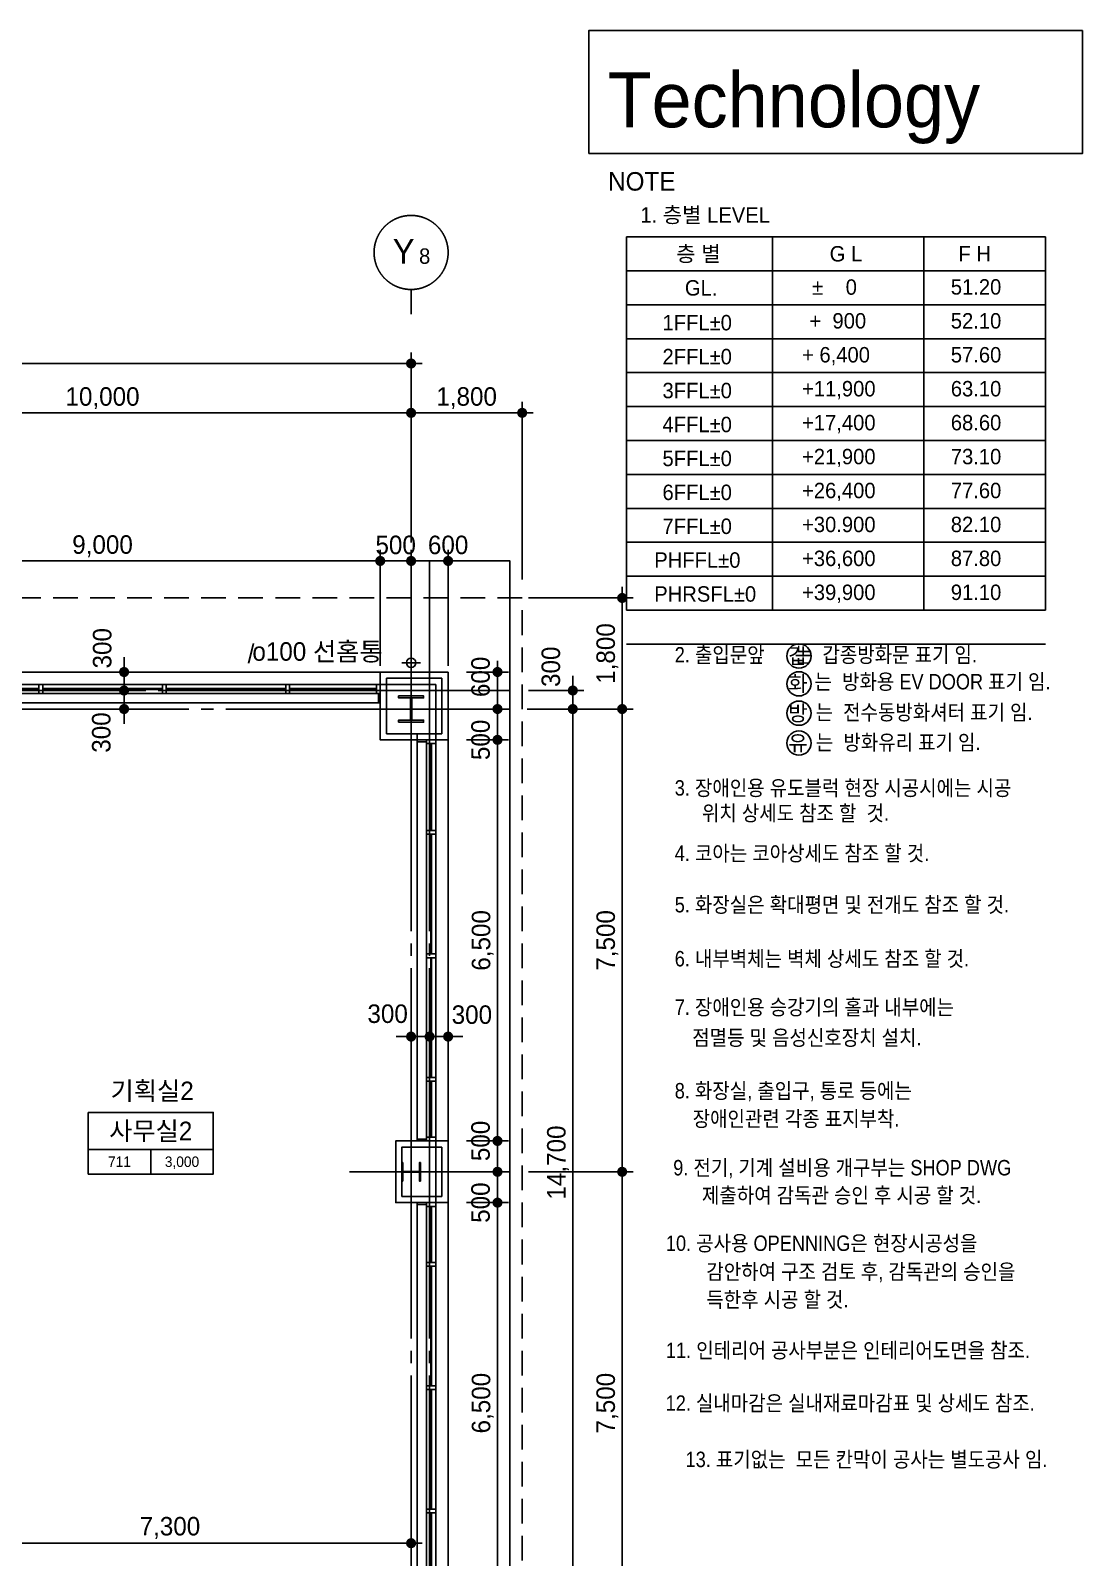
# Model space of a CAD drawing. Extents: x 14495256 to 14574135, y -1804798 to -1750552.
# Drawn here: x 14557090 to 14574135, y -1775300 to -1750552 of the extents above; entities that cross this region are included whole.
import ezdxf
from ezdxf.enums import TextEntityAlignment as Align

# ---------------------------------------------------------------- set-up
doc = ezdxf.new("R2010")
doc.units = 0
doc.header["$LTSCALE"] = 100
doc.header["$MEASUREMENT"] = 0
doc.header["$PDSIZE"] = -10
doc.linetypes.add('CEN', pattern=[66, 60, -2, 2, -2])
doc.linetypes.add('HIDD', pattern=[6, 4, -2])
doc.layers.get('0').update_dxf_attribs({"linetype": 'CONTINUOUS'})
doc.layers.get('Defpoints').update_dxf_attribs({"linetype": 'CONTINUOUS'})
for name, color, linetype in [('0-내벽고정식', 7, 'CONTINUOUS'), ('8', 8, 'CONTINUOUS'), ('AXIS', 7, 'CEN'), ('CEN', 1, 'CEN'), ('col2', 3, 'CONTINUOUS'), ('DIM', 7, 'CONTINUOUS'), ('GB석고보드', 6, 'CONTINUOUS'), ('TEXT', 2, 'CONTINUOUS'), ('TEXT1', 7, 'CONTINUOUS'), ('WALL-1', 7, 'CONTINUOUS'), ('WALL-UNKNOWN', 3, 'CONTINUOUS'), ('WID', 4, 'CONTINUOUS'), ('WINE', 8, 'CONTINUOUS'), ('우수드레인', 8, 'CONTINUOUS')]:
    doc.layers.add(name, color=color, linetype=linetype)
doc.styles.add('HY울를도M', font='HYWULM.TTF')
doc.styles.add('굴림', font='H2HDRM.TTF')
doc.styles.add('돋음', font='Dotum.ttf', dxfattribs={"height": 3})
doc.dimstyles.new('DIM100', dxfattribs={"dimtxt": 300, "dimasz": 120, "dimexe": 1, "dimexo": 100, "dimgap": 60, "dimtad": 1, "dimdec": 4, "dimzin": 0, "dimdsep": 46, "dimlunit": 6, "dimtxsty": '굴림', "dimblk": 'DOTT', "dimcen": 0.09, "dimadec": 0, "dimazin": 0, "dimtfac": 1, "dimtdec": 4, "dimtofl": 0, "dimtmove": 2, "dimatfit": 2, "dimldrblk": 'DOTT', "dimfxl": 1, "dimtolj": 1, "dimtzin": 0, "dimarcsym": 0})
doc.dimstyles.new('DIM50', dxfattribs={"dimscale": 50, "dimtxt": 3, "dimasz": 1.2, "dimexe": 1, "dimexo": 1, "dimgap": 0.6, "dimtad": 1, "dimdec": 4, "dimzin": 0, "dimdsep": 46, "dimlunit": 6, "dimtxsty": '굴림', "dimblk": 'DOTT', "dimcen": 0.09, "dimadec": 0, "dimazin": 0, "dimtfac": 1, "dimtdec": 4, "dimtofl": 0, "dimtmove": 2, "dimatfit": 2, "dimldrblk": 'DOTT', "dimfxl": 1, "dimtolj": 1, "dimtzin": 0, "dimarcsym": 0})

# ---------------------------------------------------------------- blocks, each defined once
blk = doc.blocks.new('DOTT')
for p, q in [((-1.5, 0), (1.5, 0)), ((0, 1.5), (0, -1.5))]:
    blk.add_line(p, q)
at = {"color": 6, "const_width": 0.68}
blk.add_lwpolyline([(-0.34, 0, 1), (0.34, 0, 1)], format="xyb", close=True, dxfattribs=at)
blk = doc.blocks.new('*D28')
at = {"layer": 'Defpoints', "color": 0, "lineweight": -3}
for p in [(14563256, -1755949), (14503256, -1759149), (14563256, -1759149)]:
    blk.add_point(p, dxfattribs=at)
at = {"layer": 'DIM', "color": 7, "lineweight": -2}
for p, q in [((14503256, -1758849), (14503256, -1755849)), ((14503376, -1755949), (14563136, -1755949)), ((14563256, -1758849), (14563256, -1755849))]:
    blk.add_line(p, q, dxfattribs=at)
at = {"layer": 'DIM', "color": 7, "lineweight": -2, "xscale": 120, "yscale": 120, "zscale": 120, "rotation": 180}
blk.add_blockref('DOTT', (14503256, -1755949), dxfattribs=at)
at = {"layer": 'DIM', "color": 7, "lineweight": -2, "xscale": 120, "yscale": 120, "zscale": 120}
blk.add_blockref('DOTT', (14563256, -1755949), dxfattribs=at)
at = {"layer": 'DIM', "color": 3, "insert": (14533256, -1755710), "char_height": 300, "attachment_point": 5, "style": '굴림'}
blk.add_mtext('\\A1;60,000', dxfattribs=at)
blk = doc.blocks.new('*D33')
at = {"layer": 'Defpoints', "color": 0, "lineweight": -3}
for p in [(14563256, -1756749), (14553256, -1759149), (14563256, -1759149)]:
    blk.add_point(p, dxfattribs=at)
at = {"layer": 'DIM', "color": 7, "lineweight": -2}
for p, q in [((14553256, -1758849), (14553256, -1756649)), ((14553376, -1756749), (14563136, -1756749)), ((14563256, -1758849), (14563256, -1756649))]:
    blk.add_line(p, q, dxfattribs=at)
at = {"layer": 'DIM', "color": 7, "lineweight": -2, "xscale": 120, "yscale": 120, "zscale": 120, "rotation": 180}
blk.add_blockref('DOTT', (14553256, -1756749), dxfattribs=at)
at = {"layer": 'DIM', "color": 7, "lineweight": -2, "xscale": 120, "yscale": 120, "zscale": 120}
blk.add_blockref('DOTT', (14563256, -1756749), dxfattribs=at)
at = {"layer": 'DIM', "color": 3, "insert": (14558256, -1756511), "char_height": 300, "attachment_point": 5, "style": '굴림'}
blk.add_mtext('\\A1;10,000', dxfattribs=at)
blk = doc.blocks.new('BOMBOM_S')
at = {"color": 7}
blk.add_line((0, 0.4), (0, 0), dxfattribs=at)
blk.add_lwpolyline([(-0.6, 1, 1), (0.6, 1, 1), (-0.6, 1, 1)], format="xyb", dxfattribs=at)
at = {"color": 1, "style": '돋음'}
for tag, p, height in [('X', (-0.295, 0.816), 0.4), ('N', (0.129, 0.816), 0.25)]:
    blk.add_attdef(tag, p, '', height=height, dxfattribs=at)
blk = doc.blocks.new('*D44')
at = {"layer": 'Defpoints', "color": 0, "lineweight": -3}
for p in [(14564856, -1761549), (14564856, -1769049), (14566676, -1769049)]:
    blk.add_point(p, dxfattribs=at)
at = {"layer": 'DIM', "color": 7, "lineweight": -2}
for p, q in [((14565156, -1761549), (14566776, -1761549)), ((14566676, -1761669), (14566676, -1768929)), ((14565156, -1769049), (14566776, -1769049))]:
    blk.add_line(p, q, dxfattribs=at)
at = {"layer": 'DIM', "color": 7, "lineweight": -2, "xscale": 120, "yscale": 120, "zscale": 120}
for p, rotation in [((14566676, -1761549), 90), ((14566676, -1769049), 270)]:
    blk.add_blockref('DOTT', p, dxfattribs=dict(at, rotation=rotation))
at = {"layer": 'DIM', "color": 3, "insert": (14566437, -1765299), "char_height": 300, "attachment_point": 5, "rotation": 90, "style": '굴림'}
blk.add_mtext('\\A1;7,500', dxfattribs=at)
blk = doc.blocks.new('*D48')
at = {"layer": 'Defpoints', "color": 0, "lineweight": -3}
for p in [(14564856, -1769049), (14564856, -1776549), (14566676, -1776549)]:
    blk.add_point(p, dxfattribs=at)
at = {"layer": 'DIM', "color": 7, "lineweight": -2}
for p, q in [((14565156, -1769049), (14566776, -1769049)), ((14566676, -1769169), (14566676, -1776429)), ((14565156, -1776549), (14566776, -1776549))]:
    blk.add_line(p, q, dxfattribs=at)
at = {"layer": 'DIM', "color": 7, "lineweight": -2, "xscale": 120, "yscale": 120, "zscale": 120}
for p, rotation in [((14566676, -1769049), 90), ((14566676, -1776549), 270)]:
    blk.add_blockref('DOTT', p, dxfattribs=dict(at, rotation=rotation))
at = {"layer": 'DIM', "color": 3, "insert": (14566437, -1772799), "char_height": 300, "attachment_point": 5, "rotation": 90, "style": '굴림'}
blk.add_mtext('\\A1;7,500', dxfattribs=at)
blk = doc.blocks.new('*D103')
at = {"layer": 'Defpoints', "color": 0, "lineweight": -3}
for p in [(14563856, -1762049), (14564656, -1762049), (14563856, -1768549)]:
    blk.add_point(p, dxfattribs=at)
at = {"layer": 'WALL-1', "color": 7, "lineweight": -2}
for p, q in [((14564156, -1762049), (14564756, -1762049)), ((14564656, -1768429), (14564656, -1762169)), ((14564156, -1768549), (14564756, -1768549))]:
    blk.add_line(p, q, dxfattribs=at)
at = {"layer": 'WALL-1', "color": 7, "lineweight": -2, "xscale": 120, "yscale": 120, "zscale": 120}
for p, rotation in [((14564656, -1762049), 90), ((14564656, -1768549), 270)]:
    blk.add_blockref('DOTT', p, dxfattribs=dict(at, rotation=rotation))
at = {"layer": 'WALL-1', "color": 3, "insert": (14564417, -1765299), "char_height": 300, "attachment_point": 5, "rotation": 90, "style": '굴림'}
blk.add_mtext('\\A1;6,500', dxfattribs=at)
blk = doc.blocks.new('*D104')
at = {"layer": 'Defpoints', "color": 0, "lineweight": -3}
for p in [(14563856, -1761549), (14564656, -1761549), (14563856, -1762049)]:
    blk.add_point(p, dxfattribs=at)
at = {"layer": 'DIM', "color": 7, "lineweight": -2}
for p, q in [((14564156, -1761549), (14564756, -1761549)), ((14564656, -1761929), (14564656, -1761669)), ((14564156, -1762049), (14564756, -1762049))]:
    blk.add_line(p, q, dxfattribs=at)
at = {"layer": 'DIM', "color": 7, "lineweight": -2, "xscale": 120, "yscale": 120, "zscale": 120}
for p, rotation in [((14564656, -1761549), 90), ((14564656, -1762049), 270)]:
    blk.add_blockref('DOTT', p, dxfattribs=dict(at, rotation=rotation))
at = {"layer": 'DIM', "color": 3, "insert": (14564383, -1762049), "char_height": 300, "attachment_point": 5, "rotation": 90, "style": '굴림'}
blk.add_mtext('\\A1;500', dxfattribs=at)
blk = doc.blocks.new('*D105')
at = {"layer": 'Defpoints', "color": 0, "lineweight": -3}
for p in [(14563856, -1768549), (14563856, -1769049), (14564656, -1769049)]:
    blk.add_point(p, dxfattribs=at)
at = {"layer": 'WALL-1', "color": 7, "lineweight": -2}
for p, q in [((14564156, -1768549), (14564756, -1768549)), ((14564656, -1768669), (14564656, -1768929)), ((14564156, -1769049), (14564756, -1769049))]:
    blk.add_line(p, q, dxfattribs=at)
at = {"layer": 'WALL-1', "color": 7, "lineweight": -2, "xscale": 120, "yscale": 120, "zscale": 120}
for p, rotation in [((14564656, -1768549), 90), ((14564656, -1769049), 270)]:
    blk.add_blockref('DOTT', p, dxfattribs=dict(at, rotation=rotation))
at = {"layer": 'WALL-1', "color": 3, "insert": (14564383, -1768549), "char_height": 300, "attachment_point": 5, "rotation": 90, "style": '굴림'}
blk.add_mtext('\\A1;500', dxfattribs=at)
blk = doc.blocks.new('*D106')
at = {"layer": 'Defpoints', "color": 0, "lineweight": -3}
for p in [(14563856, -1769549), (14563856, -1776049), (14564656, -1776049)]:
    blk.add_point(p, dxfattribs=at)
at = {"layer": 'DIM', "color": 7, "lineweight": -2}
for p, q in [((14564156, -1769549), (14564756, -1769549)), ((14564656, -1769669), (14564656, -1775929)), ((14564156, -1776049), (14564756, -1776049))]:
    blk.add_line(p, q, dxfattribs=at)
at = {"layer": 'DIM', "color": 7, "lineweight": -2, "xscale": 120, "yscale": 120, "zscale": 120}
for p, rotation in [((14564656, -1769549), 90), ((14564656, -1776049), 270)]:
    blk.add_blockref('DOTT', p, dxfattribs=dict(at, rotation=rotation))
at = {"layer": 'DIM', "color": 3, "insert": (14564417, -1772799), "char_height": 300, "attachment_point": 5, "rotation": 90, "style": '굴림'}
blk.add_mtext('\\A1;6,500', dxfattribs=at)
blk = doc.blocks.new('*D108')
at = {"layer": 'Defpoints', "color": 0, "lineweight": -3}
for p in [(14563856, -1769049), (14564656, -1769049), (14563856, -1769549)]:
    blk.add_point(p, dxfattribs=at)
at = {"layer": 'DIM', "color": 7, "lineweight": -2}
for p, q in [((14564156, -1769049), (14564756, -1769049)), ((14564656, -1769429), (14564656, -1769169)), ((14564156, -1769549), (14564756, -1769549))]:
    blk.add_line(p, q, dxfattribs=at)
at = {"layer": 'DIM', "color": 7, "lineweight": -2, "xscale": 120, "yscale": 120, "zscale": 120}
for p, rotation in [((14564656, -1769049), 90), ((14564656, -1769549), 270)]:
    blk.add_blockref('DOTT', p, dxfattribs=dict(at, rotation=rotation))
at = {"layer": 'DIM', "color": 3, "insert": (14564383, -1769549), "char_height": 300, "attachment_point": 5, "rotation": 90, "style": '굴림'}
blk.add_mtext('\\A1;500', dxfattribs=at)
blk = doc.blocks.new('*D109')
at = {"layer": 'Defpoints', "color": 0, "lineweight": -3}
for p in [(14563856, -1760949), (14563856, -1761549), (14564656, -1761549)]:
    blk.add_point(p, dxfattribs=at)
at = {"layer": 'DIM', "color": 7, "lineweight": -2}
for p, q in [((14564156, -1760949), (14564756, -1760949)), ((14564656, -1761069), (14564656, -1761429)), ((14564156, -1761549), (14564756, -1761549))]:
    blk.add_line(p, q, dxfattribs=at)
at = {"layer": 'DIM', "color": 7, "lineweight": -2, "xscale": 120, "yscale": 120, "zscale": 120}
for p, rotation in [((14564656, -1760949), 90), ((14564656, -1761549), 270)]:
    blk.add_blockref('DOTT', p, dxfattribs=dict(at, rotation=rotation))
at = {"layer": 'DIM', "color": 3, "insert": (14564383, -1761028), "char_height": 300, "attachment_point": 5, "rotation": 90, "style": '굴림'}
blk.add_mtext('\\A1;600', dxfattribs=at)
blk = doc.blocks.new('*D120')
at = {"layer": 'Defpoints', "color": 0, "lineweight": -3}
for p in [(14564856, -1759749), (14564856, -1761549), (14566676, -1761549)]:
    blk.add_point(p, dxfattribs=at)
at = {"layer": 'DIM', "color": 7, "lineweight": -2}
for p, q in [((14565156, -1759749), (14566776, -1759749)), ((14566676, -1759869), (14566676, -1761429)), ((14565156, -1761549), (14566776, -1761549))]:
    blk.add_line(p, q, dxfattribs=at)
at = {"layer": 'DIM', "color": 7, "lineweight": -2, "xscale": 120, "yscale": 120, "zscale": 120}
for p, rotation in [((14566676, -1759749), 90), ((14566676, -1761549), 270)]:
    blk.add_blockref('DOTT', p, dxfattribs=dict(at, rotation=rotation))
at = {"layer": 'DIM', "color": 3, "insert": (14566437, -1760649), "char_height": 300, "attachment_point": 5, "rotation": 90, "style": '굴림'}
blk.add_mtext('\\A1;1,800', dxfattribs=at)
blk = doc.blocks.new('*D121')
at = {"layer": 'Defpoints', "color": 0, "lineweight": -3}
for p in [(14565056, -1756749), (14563256, -1759149), (14565056, -1759749)]:
    blk.add_point(p, dxfattribs=at)
at = {"layer": 'DIM', "color": 7, "lineweight": -2}
for p, q in [((14563256, -1758849), (14563256, -1756649)), ((14563376, -1756749), (14564936, -1756749)), ((14565056, -1759449), (14565056, -1756649))]:
    blk.add_line(p, q, dxfattribs=at)
at = {"layer": 'DIM', "color": 7, "lineweight": -2, "xscale": 120, "yscale": 120, "zscale": 120, "rotation": 180}
blk.add_blockref('DOTT', (14563256, -1756749), dxfattribs=at)
at = {"layer": 'DIM', "color": 7, "lineweight": -2, "xscale": 120, "yscale": 120, "zscale": 120}
blk.add_blockref('DOTT', (14565056, -1756749), dxfattribs=at)
at = {"layer": 'DIM', "color": 3, "insert": (14564156, -1756511), "char_height": 300, "attachment_point": 5, "style": '굴림'}
blk.add_mtext('\\A1;1,800', dxfattribs=at)
blk = doc.blocks.new('*D132')
at = {"layer": 'Defpoints', "color": 0, "lineweight": -3}
for p in [(14564856, -1761549), (14564856, -1776249), (14565876, -1776249)]:
    blk.add_point(p, dxfattribs=at)
at = {"layer": 'DIM', "color": 7, "lineweight": -2}
for p, q in [((14565156, -1761549), (14565976, -1761549)), ((14565876, -1761669), (14565876, -1776129)), ((14565156, -1776249), (14565976, -1776249))]:
    blk.add_line(p, q, dxfattribs=at)
at = {"layer": 'DIM', "color": 7, "lineweight": -2, "xscale": 120, "yscale": 120, "zscale": 120}
for p, rotation in [((14565876, -1761549), 90), ((14565876, -1776249), 270)]:
    blk.add_blockref('DOTT', p, dxfattribs=dict(at, rotation=rotation))
at = {"layer": 'DIM', "color": 3, "insert": (14565637, -1768899), "char_height": 300, "attachment_point": 5, "rotation": 90, "style": '굴림'}
blk.add_mtext('\\A1;14,700', dxfattribs=at)
blk = doc.blocks.new('*D134')
at = {"layer": 'Defpoints', "color": 0, "lineweight": -3}
for p in [(14563256, -1775069), (14563256, -1775369), (14555956, -1775931)]:
    blk.add_point(p, dxfattribs=at)
at = {"layer": 'DIM', "color": 7, "lineweight": -2}
for p, q in [((14555956, -1775631), (14555956, -1774969)), ((14556076, -1775069), (14563136, -1775069)), ((14563256, -1775069), (14563256, -1774969))]:
    blk.add_line(p, q, dxfattribs=at)
at = {"layer": 'DIM', "color": 7, "lineweight": -2, "xscale": 120, "yscale": 120, "zscale": 120, "rotation": 180}
blk.add_blockref('DOTT', (14555956, -1775069), dxfattribs=at)
at = {"layer": 'DIM', "color": 7, "lineweight": -2, "xscale": 120, "yscale": 120, "zscale": 120}
blk.add_blockref('DOTT', (14563256, -1775069), dxfattribs=at)
at = {"layer": 'DIM', "color": 3, "insert": (14559348, -1774821), "char_height": 300, "attachment_point": 5, "style": '굴림'}
blk.add_mtext('\\A1;7,300', dxfattribs=at)
blk = doc.blocks.new('aw-9000-300')
at = {"layer": 'WID'}
for points in [[(0, 0), (60, 0), (60, -150), (0, -150)], [(0, -300), (30, -300), (30, -150), (0, -150)], [(1470, -69), (1470, -81), (60, -81), (60, -69)], [(1470, 0), (1530, 0), (1530, -150), (1470, -150)], [(3470, -69), (3470, -81), (1530, -81), (1530, -69)], [(3470, 0), (3530, 0), (3530, -150), (3470, -150)], [(5470, -69), (5470, -81), (3530, -81), (3530, -69)], [(5470, 0), (5530, 0), (5530, -150), (5470, -150)], [(7470, -69), (7470, -81), (5530, -81), (5530, -69)], [(7470, 0), (7530, 0), (7530, -150), (7470, -150)], [(7530, -69), (7530, -81), (8940, -81), (8940, -69)], [(8940, 0), (9000, 0), (9000, -150), (8940, -150)], [(8970, -300), (9000, -300), (9000, -150), (8970, -150)]]:
    blk.add_lwpolyline(points, close=True, dxfattribs=at)
at = {"layer": 'WINE'}
for p, q in [((0, 0), (9000, 0)), ((0, -150), (9000, -150)), ((0, -300), (9000, -300))]:
    blk.add_line(p, q, dxfattribs=at)
blk = doc.blocks.new('*D148')
at = {"layer": 'Defpoints', "color": 0, "lineweight": -3, "ltscale": 3}
for p in [(14562756, -1759149), (14553756, -1760949), (14562756, -1760949)]:
    blk.add_point(p, dxfattribs=at)
at = {"layer": 'DIM', "color": 7, "lineweight": -2, "ltscale": 3}
for p, q in [((14553756, -1760849), (14553756, -1759148)), ((14553876, -1759149), (14562636, -1759149)), ((14562756, -1760849), (14562756, -1759148))]:
    blk.add_line(p, q, dxfattribs=at)
at = {"layer": 'DIM', "color": 7, "lineweight": -2, "ltscale": 3, "xscale": 120, "yscale": 120, "zscale": 120, "rotation": 180}
blk.add_blockref('DOTT', (14553756, -1759149), dxfattribs=at)
at = {"layer": 'DIM', "color": 7, "lineweight": -2, "ltscale": 3, "xscale": 120, "yscale": 120, "zscale": 120}
blk.add_blockref('DOTT', (14562756, -1759149), dxfattribs=at)
at = {"layer": 'DIM', "color": 3, "ltscale": 3, "insert": (14558256, -1758911), "char_height": 300, "attachment_point": 5, "style": '굴림'}
blk.add_mtext('\\A1;9,000', dxfattribs=at)
blk = doc.blocks.new('*D150')
at = {"layer": 'Defpoints', "color": 0, "lineweight": -3, "ltscale": 3}
for p in [(14562756, -1759149), (14562756, -1760949), (14563256, -1760949)]:
    blk.add_point(p, dxfattribs=at)
at = {"layer": 'DIM', "color": 7, "lineweight": -2, "ltscale": 3}
for p, q in [((14562756, -1760849), (14562756, -1759148)), ((14563136, -1759149), (14562876, -1759149)), ((14563256, -1760849), (14563256, -1759148))]:
    blk.add_line(p, q, dxfattribs=at)
at = {"layer": 'DIM', "color": 7, "lineweight": -2, "ltscale": 3, "xscale": 120, "yscale": 120, "zscale": 120, "rotation": 180}
blk.add_blockref('DOTT', (14562756, -1759149), dxfattribs=at)
at = {"layer": 'DIM', "color": 7, "lineweight": -2, "ltscale": 3, "xscale": 120, "yscale": 120, "zscale": 120}
blk.add_blockref('DOTT', (14563256, -1759149), dxfattribs=at)
at = {"layer": 'DIM', "color": 3, "ltscale": 3, "insert": (14563006, -1758891), "char_height": 300, "attachment_point": 5, "style": '굴림'}
blk.add_mtext('\\A1;500', dxfattribs=at)
blk = doc.blocks.new('*D151')
at = {"layer": 'Defpoints', "color": 0, "lineweight": -3, "ltscale": 3}
for p in [(14563256, -1759149), (14563256, -1760949), (14563856, -1760949)]:
    blk.add_point(p, dxfattribs=at)
at = {"layer": 'DIM', "color": 7, "lineweight": -2, "ltscale": 3}
for p, q in [((14563256, -1760849), (14563256, -1759148)), ((14563736, -1759149), (14563376, -1759149)), ((14563856, -1760849), (14563856, -1759148))]:
    blk.add_line(p, q, dxfattribs=at)
at = {"layer": 'DIM', "color": 7, "lineweight": -2, "ltscale": 3, "xscale": 120, "yscale": 120, "zscale": 120, "rotation": 180}
blk.add_blockref('DOTT', (14563256, -1759149), dxfattribs=at)
at = {"layer": 'DIM', "color": 7, "lineweight": -2, "ltscale": 3, "xscale": 120, "yscale": 120, "zscale": 120}
blk.add_blockref('DOTT', (14563856, -1759149), dxfattribs=at)
at = {"layer": 'DIM', "color": 3, "ltscale": 3, "insert": (14563856, -1758891), "char_height": 300, "attachment_point": 5, "style": '굴림'}
blk.add_mtext('\\A1;600', dxfattribs=at)
blk = doc.blocks.new('TT1')
at = {"layer": 'TEXT1'}
for p, q in [((-1013, -600), (1013, -600)), ((0, -600), (0, -1000))]:
    blk.add_line(p, q, dxfattribs=at)
blk.add_lwpolyline([(-1013, 0), (1013, 0), (1013, -1000), (-1013, -1000)], close=True, dxfattribs=at)
blk = doc.blocks.new('*D201')
at = {"layer": 'Defpoints', "color": 0, "lineweight": -3}
for p in [(14564856, -1761249), (14564836, -1761549), (14565876, -1761549)]:
    blk.add_point(p, dxfattribs=at)
at = {"layer": 'DIM', "color": 7, "lineweight": -2}
for p, q in [((14565876, -1761129), (14565876, -1761009)), ((14565156, -1761249), (14565976, -1761249)), ((14565136, -1761549), (14565976, -1761549)), ((14565876, -1761669), (14565876, -1761789))]:
    blk.add_line(p, q, dxfattribs=at)
at = {"layer": 'DIM', "color": 7, "lineweight": -2, "xscale": 120, "yscale": 120, "zscale": 120}
for p, rotation in [((14565876, -1761249), 270), ((14565876, -1761549), 90)]:
    blk.add_blockref('DOTT', p, dxfattribs=dict(at, rotation=rotation))
at = {"layer": 'DIM', "color": 3, "insert": (14565522, -1760864), "char_height": 300, "attachment_point": 5, "rotation": 90, "style": '굴림'}
blk.add_mtext('\\A1;300', dxfattribs=at)
blk = doc.blocks.new('aw-6500a-300')
at = {"layer": 'WID'}
for points in [[(-300, 0), (-300, -30), (-150, -30), (-150, 0)], [(0, 0), (0, -60), (-150, -60), (-150, 0)], [(-69, -970), (-81, -970), (-81, -60), (-69, -60)], [(0, -970), (0, -1030), (-150, -1030), (-150, -970)], [(-69, -2970), (-81, -2970), (-81, -1030), (-69, -1030)], [(0, -2970), (0, -3030), (-150, -3030), (-150, -2970)], [(-69, -4970), (-81, -4970), (-81, -3030), (-69, -3030)], [(0, -4970), (0, -5030), (-150, -5030), (-150, -4970)], [(-69, -5030), (-81, -5030), (-81, -6440), (-69, -6440)], [(-300, -6470), (-300, -6500), (-150, -6500), (-150, -6470)], [(0, -6440), (0, -6500), (-150, -6500), (-150, -6440)]]:
    blk.add_lwpolyline(points, close=True, dxfattribs=at)
at = {"layer": 'WINE'}
for p, q in [((-150, 0), (-150, -6500)), ((0, 0), (0, -6500))]:
    blk.add_line(p, q, dxfattribs=at)
blk = doc.blocks.new('*D203')
at = {"layer": 'Defpoints', "color": 0, "lineweight": -3}
for p in [(14559024, -1761249), (14558605, -1761549), (14559285, -1761549)]:
    blk.add_point(p, dxfattribs=at)
at = {"layer": 'DIM', "color": 7, "lineweight": -2}
for p, q in [((14558605, -1761129), (14558605, -1761009)), ((14558724, -1761249), (14558505, -1761249)), ((14558985, -1761549), (14558505, -1761549)), ((14558605, -1761669), (14558605, -1761789))]:
    blk.add_line(p, q, dxfattribs=at)
at = {"layer": 'DIM', "color": 7, "lineweight": -2, "xscale": 120, "yscale": 120, "zscale": 120}
for p, rotation in [((14558605, -1761249), 270), ((14558605, -1761549), 90)]:
    blk.add_blockref('DOTT', p, dxfattribs=dict(at, rotation=rotation))
at = {"layer": 'DIM', "color": 3, "insert": (14558237, -1761930), "char_height": 300, "attachment_point": 5, "rotation": 90, "style": '굴림'}
blk.add_mtext('\\A1;300', dxfattribs=at)
blk = doc.blocks.new('*D204')
at = {"layer": 'Defpoints', "color": 0, "lineweight": -3}
for p in [(14558938, -1760949), (14558605, -1761249), (14559024, -1761249)]:
    blk.add_point(p, dxfattribs=at)
at = {"layer": 'DIM', "color": 7, "lineweight": -2}
for p, q in [((14558605, -1760829), (14558605, -1760709)), ((14558638, -1760949), (14558505, -1760949)), ((14558724, -1761249), (14558505, -1761249)), ((14558605, -1761369), (14558605, -1761489))]:
    blk.add_line(p, q, dxfattribs=at)
at = {"layer": 'DIM', "color": 7, "lineweight": -2, "xscale": 120, "yscale": 120, "zscale": 120}
for p, rotation in [((14558605, -1760949), 270), ((14558605, -1761249), 90)]:
    blk.add_blockref('DOTT', p, dxfattribs=dict(at, rotation=rotation))
at = {"layer": 'DIM', "color": 3, "insert": (14558252, -1760564), "char_height": 300, "attachment_point": 5, "rotation": 90, "style": '굴림'}
blk.add_mtext('\\A1;300', dxfattribs=at)
blk = doc.blocks.new('*D205')
at = {"layer": 'Defpoints', "color": 0, "lineweight": -3}
for p in [(14563256, -1766858), (14563556, -1767276), (14563256, -1767537)]:
    blk.add_point(p, dxfattribs=at)
at = {"layer": 'DIM', "color": 7, "lineweight": -2}
for p, q in [((14563136, -1766858), (14563016, -1766858)), ((14563256, -1767237), (14563256, -1766758)), ((14563556, -1766976), (14563556, -1766758)), ((14563676, -1766858), (14563796, -1766858))]:
    blk.add_line(p, q, dxfattribs=at)
at = {"layer": 'DIM', "color": 7, "lineweight": -2, "xscale": 120, "yscale": 120, "zscale": 120}
blk.add_blockref('DOTT', (14563256, -1766858), dxfattribs=at)
at = {"layer": 'DIM', "color": 7, "lineweight": -2, "xscale": 120, "yscale": 120, "zscale": 120, "rotation": 180}
blk.add_blockref('DOTT', (14563556, -1766858), dxfattribs=at)
at = {"layer": 'DIM', "color": 3, "insert": (14562876, -1766489), "char_height": 300, "attachment_point": 5, "style": '굴림'}
blk.add_mtext('\\A1;300', dxfattribs=at)
blk = doc.blocks.new('*D206')
at = {"layer": 'Defpoints', "color": 0, "lineweight": -3}
for p in [(14563556, -1766858), (14563856, -1767190), (14563556, -1767276)]:
    blk.add_point(p, dxfattribs=at)
at = {"layer": 'DIM', "color": 7, "lineweight": -2}
for p, q in [((14563436, -1766858), (14563316, -1766858)), ((14563556, -1766976), (14563556, -1766758)), ((14563856, -1766890), (14563856, -1766758)), ((14563976, -1766858), (14564096, -1766858))]:
    blk.add_line(p, q, dxfattribs=at)
at = {"layer": 'DIM', "color": 7, "lineweight": -2, "xscale": 120, "yscale": 120, "zscale": 120}
blk.add_blockref('DOTT', (14563556, -1766858), dxfattribs=at)
at = {"layer": 'DIM', "color": 7, "lineweight": -2, "xscale": 120, "yscale": 120, "zscale": 120, "rotation": 180}
blk.add_blockref('DOTT', (14563856, -1766858), dxfattribs=at)
at = {"layer": 'DIM', "color": 3, "insert": (14564241, -1766504), "char_height": 300, "attachment_point": 5, "style": '굴림'}
blk.add_mtext('\\A1;300', dxfattribs=at)

msp = doc.modelspace()

# ---------------------------------------------------------------- linework, layer by layer
at = {"layer": '0-내벽고정식'}
msp.add_line((14563556.21252, -1761949.19177), (14563556.21252, -1761949.19177), dxfattribs=at)
msp.add_line((14563556.21252, -1761949.19177), (14563556.21252, -1761949.19177), dxfattribs=at)
for points in [[(14562756.21252, -1761449.19177), (14562756.21252, -1762049.19177), (14563356.21252, -1762049.19177)], [(14563656.21252, -1769549.19177), (14563006.21252, -1769549.19177), (14563006.21252, -1768549.19177), (14563656.21252, -1768549.19177)], [(14563656.21252, -1769449.19177), (14563106.21252, -1769449.19177), (14563106.21252, -1768649.19177), (14563656.21252, -1768649.19177)]]:
    msp.add_lwpolyline(points, dxfattribs=at)
at = {"layer": '8'}
for p, q in [((14566747.83557, -1753896.6152), (14566747.83557, -1759946.5547)), ((14566747.83557, -1753896.6152), (14573534.95656, -1753896.6152)), ((14569113.35085, -1753896.6152), (14569113.35085, -1759946.5547)), ((14571566.2297, -1753896.6152), (14571566.2297, -1759946.5547)), ((14573534.95656, -1753896.6152), (14573534.95656, -1759946.5547)), ((14566747.83557, -1754446.6097), (14573534.95656, -1754446.6097)), ((14566747.83557, -1754996.6042), (14573534.95656, -1754996.6042)), ((14566747.83557, -1755546.5987), (14573534.95656, -1755546.5987)), ((14566747.83557, -1756096.5932), (14573534.95656, -1756096.5932)), ((14566747.83557, -1756646.5877), (14573534.95656, -1756646.5877)), ((14566747.83557, -1757196.5822), (14573534.95656, -1757196.5822)), ((14566747.83557, -1757746.5767), (14573534.95656, -1757746.5767)), ((14566747.83557, -1758296.5712), (14573534.95656, -1758296.5712)), ((14566747.83557, -1758846.5657), (14573534.95656, -1758846.5657)), ((14566747.83557, -1759396.5602), (14573534.95656, -1759396.5602)), ((14566747.83557, -1759946.5547), (14573534.95656, -1759946.5547)), ((14566747.83557, -1760496.5492), (14573534.95656, -1760496.5492))]:
    msp.add_line(p, q, dxfattribs=at)
at = {"layer": '8', "ltscale": 3}
msp.add_lwpolyline([(14566134.95657, -1752546.6152), (14574134.95656, -1752546.6152), (14574134.95656, -1750552.37395), (14566134.95657, -1750552.37395)], close=True, dxfattribs=at)
at = {"layer": 'CEN', "linetype": 'CEN'}
for p, q in [((14563256.21252, -1759149.19177), (14563256.21252, -1799049.19177)), ((14563556.21252, -1759149.19177), (14563556.21252, -1799049.19177)), ((14532756.21058, -1761249.19177), (14564856.21252, -1761249.19177)), ((14500856.21252, -1761549.19177), (14564856.21252, -1761549.19177)), ((14562256.21252, -1769049.19177), (14564856.21252, -1769049.19177))]:
    msp.add_line(p, q, dxfattribs=at)
at = {"layer": 'col2'}
for points in [[(14563052.71252, -1761763.19177), (14563052.71252, -1761728.19177), (14563246.21252, -1761728.19177), (14563246.21252, -1761370.19177), (14563052.71252, -1761370.19177), (14563052.71252, -1761335.19177), (14563459.71252, -1761335.19177), (14563459.71252, -1761370.19177), (14563266.21252, -1761370.19177), (14563266.21252, -1761728.19177), (14563459.71252, -1761728.19177), (14563459.71252, -1761763.19177)], [(14563406.21252, -1769199.19177), (14563391.21252, -1769199.19177), (14563391.21252, -1769054.19177), (14563121.21252, -1769054.19177), (14563121.21252, -1769199.19177), (14563106.21252, -1769199.19177), (14563106.21252, -1768899.19177), (14563121.21252, -1768899.19177), (14563121.21252, -1769044.19177), (14563391.21252, -1769044.19177), (14563391.21252, -1768899.19177), (14563406.21252, -1768899.19177)]]:
    msp.add_lwpolyline(points, close=True, dxfattribs=at)
at = {"layer": 'Defpoints', "color": 76}
msp.add_lwpolyline([(14500856.21252, -1799049.19177), (14564856.21252, -1799049.19177), (14564856.21252, -1759149.19177), (14500856.21252, -1759149.19177)], close=True, dxfattribs=at)
at = {"layer": 'GB석고보드', "linetype": 'CEN'}
msp.add_lwpolyline([(14563656.21252, -1761949.19177), (14563656.21252, -1761149.19177), (14562856.21252, -1761149.19177), (14562856.21252, -1761949.19177)], close=True, dxfattribs=at)
at = {"layer": 'TEXT'}
for centre in [(14569540.25481, -1760690.01407), (14569540.25481, -1761140.65516), (14569540.25481, -1761616.24265), (14569540.25481, -1762101.24158)]:
    msp.add_circle(centre, 196.32054, dxfattribs=at)
at = {"layer": 'WALL-1', "color": 4}
for p, q in [((14563856.21252, -1762049.19177), (14563856.21252, -1760949.19177)), ((14563656.21252, -1761949.19177), (14563656.21252, -1761149.19177)), ((14563756.21252, -1761949.19177), (14563756.21252, -1761049.19177)), ((14563356.21252, -1761949.19177), (14563756.21252, -1761949.19177)), ((14563656.21252, -1761949.19177), (14563756.21252, -1761949.19177)), ((14563356.21252, -1762049.19177), (14563856.21252, -1762049.19177)), ((14563656.21252, -1762049.19177), (14563856.21252, -1762049.19177)), ((14563856.21252, -1768549.19177), (14563656.21252, -1768549.19177)), ((14563656.21252, -1768549.19177), (14563656.21252, -1768749.19177)), ((14563756.21252, -1768649.19177), (14563656.21252, -1768649.19177)), ((14563756.21252, -1768649.19177), (14563656.21252, -1768649.19177)), ((14563756.21252, -1769449.19177), (14563756.21252, -1768649.19177)), ((14563856.21252, -1769549.19177), (14563856.21252, -1768549.19177)), ((14563656.21252, -1769549.19177), (14563656.21252, -1768749.19177)), ((14563656.21252, -1768749.19177), (14563656.21252, -1768749.19177)), ((14563756.21252, -1769449.19177), (14563656.21252, -1769449.19177)), ((14563756.21252, -1769449.19177), (14563656.21252, -1769449.19177)), ((14563856.21252, -1769549.19177), (14563656.21252, -1769549.19177))]:
    msp.add_line(p, q, dxfattribs=at)
at = {"layer": 'WALL-1', "color": 6, "linetype": 'HIDD'}
msp.add_lwpolyline([(14553856.21252, -1793349.19177), (14565056.21252, -1793349.19177), (14565056.21252, -1759749.19177), (14531456.21252, -1759749.19177), (14531456.21252, -1763349.19177), (14532756.21252, -1763349.19177)], dxfattribs=at)
at = {"layer": 'WALL-UNKNOWN', "color": 4}
for p, q in [((14562756.21252, -1760949.19177), (14563856.21252, -1760949.19177)), ((14562756.21252, -1761149.19177), (14562756.21252, -1760949.19177)), ((14562756.21252, -1761149.19177), (14562856.21252, -1761149.19177)), ((14562856.21252, -1761049.19177), (14563756.21252, -1761049.19177)), ((14562856.21252, -1761149.19177), (14562856.21252, -1761049.19177)), ((14562856.21252, -1761149.19177), (14563656.21252, -1761149.19177)), ((14563356.21252, -1762049.19177), (14563356.21252, -1761949.19177)), ((14563656.21252, -1762049.19177), (14563656.21252, -1761949.19177))]:
    msp.add_line(p, q, dxfattribs=at)
at = {"layer": 'WID'}
for points in [[(14563356.21252, -1762079.19177), (14563356.21252, -1762049.19177), (14563506.21252, -1762049.19177), (14563506.21252, -1762079.19177)], [(14563656.21252, -1762109.19177), (14563656.21252, -1762049.19177), (14563506.21252, -1762049.19177), (14563506.21252, -1762109.19177)], [(14563587.21252, -1763519.19177), (14563575.21252, -1763519.19177), (14563575.21547, -1762109.19177), (14563587.21547, -1762109.19177)], [(14563656.21252, -1763579.19177), (14563656.21252, -1763519.19177), (14563506.21252, -1763519.19177), (14563506.21252, -1763579.19177)], [(14563587.21252, -1763579.19177), (14563575.21252, -1763579.19177), (14563575.21252, -1765519.19177), (14563587.21252, -1765519.19177)], [(14563656.21252, -1765579.19177), (14563656.21252, -1765519.19177), (14563506.21252, -1765519.19177), (14563506.21252, -1765579.19177)], [(14563587.21252, -1765579.19177), (14563575.21252, -1765579.19177), (14563575.21252, -1767519.19177), (14563587.21252, -1767519.19177)], [(14563656.21252, -1767579.19177), (14563656.21252, -1767519.19177), (14563506.21252, -1767519.19177), (14563506.21252, -1767579.19177)], [(14563587.21252, -1767579.19177), (14563575.21252, -1767579.19177), (14563575.21547, -1768489.19177), (14563587.21547, -1768489.19177)], [(14563356.21252, -1768549.19177), (14563356.21252, -1768519.19177), (14563506.21252, -1768519.19177), (14563506.21252, -1768549.19177)], [(14563656.21252, -1768549.19177), (14563656.21252, -1768489.19177), (14563506.21252, -1768489.19177), (14563506.21252, -1768549.19177)]]:
    msp.add_lwpolyline(points, close=True, dxfattribs=at)
at = {"layer": 'WINE'}
for p, q in [((14553756.21252, -1760949.19177), (14562756.21252, -1760949.19177)), ((14563356.21252, -1762079.19177), (14563356.21252, -1768549.19177)), ((14563506.21252, -1768549.19177), (14563506.21252, -1762109.19177)), ((14563656.21252, -1768489.19177), (14563656.21252, -1762109.19177)), ((14563856.21252, -1768549.19177), (14563856.21252, -1762049.19177)), ((14563856.21252, -1768549.19177), (14563856.21252, -1762049.19177)), ((14563356.21252, -1776149.19177), (14563356.21252, -1769549.19177)), ((14563856.21252, -1776049.19177), (14563856.21252, -1769509.19177))]:
    msp.add_line(p, q, dxfattribs=at)
at = {"layer": '우수드레인', "color": 1, "ltscale": 2}
for p, q in [((14563256.21252, -1760649.19177), (14563256.21252, -1760949.19177)), ((14563256.21252, -1760699.19177), (14563256.21252, -1760899.19177)), ((14563406.21252, -1760799.19177), (14563106.21252, -1760799.19177)), ((14563356.21252, -1760799.19177), (14563156.21252, -1760799.19177))]:
    msp.add_line(p, q, dxfattribs=at)
at = {"layer": '우수드레인', "color": 7, "ltscale": 2}
msp.add_circle((14563256.21252, -1760799.19177), 75, dxfattribs=at)

# ---------------------------------------------------------------- block references
at = {"layer": 'AXIS', "xscale": 1000, "yscale": 1000, "zscale": 1000}
msp.add_blockref('BOMBOM_S', (14563256.21252, -1755149.19177), dxfattribs=at).add_auto_attribs({'X': 'Y', 'N': '8'})
at = {"layer": 'TEXT1'}
msp.add_blockref('TT1', (14559037.03562, -1768086.03868), dxfattribs=at)
at = {"layer": 'WID'}
for name, p in [('aw-9000-300', (14553756.21252, -1761149.19177)), ('aw-6500a-300', (14563656.21252, -1769549.19177))]:
    msp.add_blockref(name, p, dxfattribs=at)

# ---------------------------------------------------------------- texts
at = {"layer": 'TEXT', "style": 'HY울를도M'}
for s, p in [('1. 층별 LEVEL', (14566970.67216, -1753665.32638)), ('1. 층별 LEVEL', (14566970.67216, -1753665.32638)), ('층 별', (14567552.73045, -1754295.35493)), ('G L', (14570038.87966, -1754295.35493)), ('F H', (14572125.52209, -1754295.35493)), ('GL.', (14567692.9142, -1754847.84867)), (' %%P    0', (14569664.31862, -1754834.99968)), ('51.20', (14572001.75296, -1754832.06976)), ('1FFL%%P0', (14567329.39199, -1755412.11861)), ('+  900', (14569711.46589, -1755382.06426)), ('52.10', (14572001.75296, -1755382.06426)), ('2FFL%%P0', (14567329.39199, -1755962.11311)), ('+ 6,400', (14569591.1613, -1755932.05876)), ('57.60', (14572001.75296, -1755932.05876)), ('3FFL%%P0', (14567329.39199, -1756512.10761)), ('+11,900', (14569591.1613, -1756482.05326)), ('63.10', (14572001.75296, -1756482.05326)), ('4FFL%%P0', (14567329.39199, -1757062.10211)), ('+17,400', (14569591.1613, -1757032.04776)), ('68.60', (14572001.75296, -1757032.04776)), ('5FFL%%P0', (14567329.39199, -1757612.09661)), ('+21,900', (14569591.1613, -1757582.04226)), ('73.10', (14572001.75296, -1757582.04226)), ('6FFL%%P0', (14567329.39199, -1758162.09111)), ('+26,400', (14569591.1613, -1758132.03676)), ('77.60', (14572001.75296, -1758132.03676)), ('7FFL%%P0', (14567329.39199, -1758712.08561)), ('+30.900', (14569591.1613, -1758682.03126)), ('82.10', (14572001.75296, -1758682.03126)), ('PHFFL%%P0', (14567196.00757, -1759259.08416)), ('+36,600', (14569591.1613, -1759232.02576)), ('87.80', (14572001.75296, -1759232.02576)), ('+39,900', (14569591.1613, -1759782.02026)), ('91.10', (14572001.75296, -1759782.02026)), ('PHRSFL%%P0', (14567196.00757, -1759809.07866)), ('갑', (14569367.42663, -1760813.39544)), ('화', (14569367.42663, -1761264.03653)), ('방', (14569367.42663, -1761739.62402)), ('유', (14569367.42663, -1762224.62295))]:
    msp.add_text(s, height=250, dxfattribs=at).set_placement(p)
at = {"layer": 'TEXT', "style": 'HY울를도M', "width": 0.9}
for s, p in [('2. 출입문앞      는  갑종방화문 표기 임.', (14567528.02748, -1760669.7684)), ('는  방화용 EV DOOR 표기 임.', (14569793.25344, -1761105.7629)), ('는  전수동방화셔터 표기 임.', (14569810.85593, -1761601.10067)), ('는  방화유리 표기 임.', (14569815.34666, -1762089.35481)), ('3. 장애인용 유도블럭 현장 시공시에는 시공', (14567528.02748, -1762827.24158)), ('위치 상세도 참조 할  것.', (14567968.3387, -1763235.69444)), ('4. 코아는 코아상세도 참조 할 것.', (14567528.02748, -1763885.7064)), ('5. 화장실은 확대평면 및 전개도 참조 할 것.', (14567528.02748, -1764720.04269)), ('6. 내부벽체는 벽체 상세도 참조 할 것.', (14567528.02748, -1765595.25864)), ('7. 장애인용 승강기의 홀과 내부에는', (14567528.02748, -1766381.26252)), ('    점멸등 및 음성신호장치 설치.', (14567484.63289, -1766875.7404)), ('8. 화장실, 출입구, 통로 등에는', (14567528.02748, -1767735.45768)), ('    장애인관련 각종 표지부착.', (14567491.1796, -1768190.36844))]:
    msp.add_text(s, height=250, dxfattribs=at).set_placement(p, align=Align.MIDDLE_LEFT)
for s, p in [('9. 전기, 기계 설비용 개구부는 SHOP DWG', (14567503.79263, -1769107.60318)), ('제출하여 감독관 승인 후 시공 할 것.', (14567969.06274, -1769554.82746)), ('10. 공사용 OPENNING은 현장시공성을', (14567384.96222, -1770331.8576)), ('감안하여 구조 검토 후, 감독관의 승인을 ', (14568040.39397, -1770793.90208)), ('득한후 시공 할 것.', (14568040.39397, -1771245.05646)), ('11. 인테리어 공사부분은 인테리어도면을 참조.', (14567384.96222, -1772067.04416)), ('12. 실내마감은 실내재료마감표 및 상세도 참조.', (14567380.81545, -1772922.8543))]:
    msp.add_text(s, height=250, dxfattribs=at).set_placement(p)
msp.add_text('13. 표기없는  모든 칸막이 공사는 별도공사 임.', height=250, dxfattribs=at).set_placement((14570635.47137, -1773835.46066), align=Align.CENTER)
at = {"layer": 'TEXT1', "ltscale": 0.85, "style": 'HY울를도M'}
msp.add_text('Technology', height=892.41075, dxfattribs=at).set_placement((14566440.20177, -1752120.93997))
at = {"layer": 'TEXT1', "style": 'HY울를도M'}
msp.add_text('NOTE', height=300, dxfattribs=at).set_placement((14566449.10109, -1753146.6152))
for s, p in [('/', (14560661.99814, -1760646.75628)), ('o100 선홈통', (14561739.99814, -1760609.75628))]:
    msp.add_text(s, height=300, dxfattribs=at).set_placement(p, align=Align.MIDDLE)
for s, p in [('기획실2', (14559060.28997, -1767887.21859)), ('사무실2', (14559037.03562, -1768536.82876))]:
    msp.add_text(s, height=300, dxfattribs=at).set_placement(p, align=Align.CENTER)
at = {"layer": 'TEXT1', "color": 2, "style": 'HY울를도M'}
msp.add_text('711', height=170, dxfattribs=at).set_placement((14558530.28766, -1768885.95868), align=Align.MIDDLE_CENTER)
at = {"layer": 'TEXT1', "style": 'HY울를도M'}
msp.add_text('3,000', height=170, dxfattribs=at).set_placement((14559543.78357, -1768885.95868), align=Align.MIDDLE_CENTER)

# ---------------------------------------------------------------- dimensions: what is measured, and where the dimension line sits
at = {"layer": 'DIM'}
for base, p1, p2, picture, middle in [((14563256.2125174999, -1755949.191774661), (14503256.2125174999, -1759149.191774661), (14563256.2125174999, -1759149.191774661), '*D28', (14533256.2125174999, -1755710.153550247)), ((14563256.21252, -1756749.19177), (14553256.21252, -1759149.19177), (14563256.21252, -1759149.19177), '*D33', (14558256.21252, -1756510.52346)), ((14565056.21252, -1756749.19177), (14563256.21252, -1759149.19177), (14565056.21252, -1759749.19177), '*D121', (14564156.21252, -1756510.52346))]:
    dim = msp.add_linear_dim(base=base, p1=p1, p2=p2, dimstyle='DIM50', override={"dimscale": 100, "dimexo": 3}, dxfattribs=at)
    dim.commit()
    dim.dimension.update_dxf_attribs({"geometry": picture, "text_midpoint": middle})
at = {"layer": 'DIM', "ltscale": 3}
dim = msp.add_linear_dim(base=(14562756.21252, -1759149.19177), p1=(14553756.21252, -1760949.19177), p2=(14562756.21252, -1760949.19177), dimstyle='DIM100', dxfattribs=at)
dim.commit()
dim.dimension.update_dxf_attribs({"geometry": '*D148', "text_midpoint": (14558256.21252, -1758910.52346)})
dim = msp.add_linear_dim(base=(14562756.21252, -1759149.19177), p1=(14563256.21252, -1760949.19177), p2=(14562756.21252, -1760949.19177), angle=180, dimstyle='DIM100', dxfattribs=at)
dim.commit()
dim.dimension.update_dxf_attribs({"geometry": '*D150', "text_midpoint": (14563006.21252, -1758891.17575)})
dim = msp.add_linear_dim(base=(14563256.21252, -1759149.19177), p1=(14563856.21252, -1760949.19177), p2=(14563256.21252, -1760949.19177), angle=180, dimstyle='DIM100', dxfattribs=at)
dim.commit()
dim.dimension.update_dxf_attribs({"geometry": '*D151', "text_midpoint": (14563856.21252, -1758890.80583), "dimtype": 128})
at = {"layer": 'DIM'}
for base, p1, p2, picture, middle in [((14566675.93526, -1761549.19177), (14564856.21252, -1759749.19177), (14564856.21252, -1761549.19177), '*D120', (14566437.26695, -1760649.19177)), ((14566675.93526, -1769049.19177), (14564856.21252, -1761549.19177), (14564856.21252, -1769049.19177), '*D44', (14566437.26695, -1765299.19177)), ((14565875.93526, -1776249.19177), (14564856.21252, -1761549.19177), (14564856.21252, -1776249.19177), '*D132', (14565637.26695, -1768899.19177)), ((14566675.93526, -1776549.19177), (14564856.21252, -1769049.19177), (14564856.21252, -1776549.19177), '*D48', (14566437.26695, -1772799.19177)), ((14564656.21252, -1776049.19177), (14563856.21252, -1769549.19177), (14563856.21252, -1776049.19177), '*D106', (14564417.17429, -1772799.19177))]:
    dim = msp.add_linear_dim(base=base, p1=p1, p2=p2, angle=90, dimstyle='DIM50', override={"dimscale": 100, "dimexo": 3}, dxfattribs=at)
    dim.commit()
    dim.dimension.update_dxf_attribs({"geometry": picture, "text_midpoint": middle})
for base, p1, p2, angle, picture, middle in [((14558605.43697, -1761249.19177), (14558938.00018, -1760949.19177), (14559024.18875, -1761249.19177), 90, '*D204', (14558251.87977, -1760564.32397)), ((14565875.93526, -1761549.19177), (14564856.21252, -1761249.19177), (14564836.21252, -1761549.19177), 90, '*D201', (14565522.37806, -1760864.32397)), ((14564656.21252, -1761549.19177), (14563856.21252, -1760949.19177), (14563856.21252, -1761549.19177), 90, '*D109', (14564383.29032, -1761027.87227)), ((14558605.43697, -1761549.19177), (14559024.18875, -1761249.19177), (14559285.00018, -1761549.19177), 90, '*D203', (14558236.60553, -1761929.56847)), ((14564656.21252, -1761549.19177), (14563856.21252, -1762049.19177), (14563856.21252, -1761549.19177), 270, '*D104', (14564383.29032, -1762049.19177)), ((14564656.21252, -1769049.19177), (14563856.21252, -1769549.19177), (14563856.21252, -1769049.19177), 270, '*D108', (14564383.29032, -1769549.19177))]:
    dim = msp.add_linear_dim(base=base, p1=p1, p2=p2, angle=angle, dimstyle='DIM50', override={"dimscale": 100, "dimexo": 3}, dxfattribs=at)
    dim.commit()
    dim.dimension.update_dxf_attribs({"geometry": picture, "text_midpoint": middle, "dimtype": 128})
for base, p1, p2, picture, middle in [((14563256.21252, -1766857.72979), (14563556.21252, -1767276.48158), (14563256.21252, -1767537.293), '*D205', (14562875.83583, -1766488.89836)), ((14563556.21252, -1766857.72979), (14563856.21252, -1767190.293), (14563556.21252, -1767276.48158), '*D206', (14564241.08032, -1766504.17259)), ((14563256.21252, -1775069.19177), (14555956.21252, -1775931.19792), (14563256.21252, -1775369.19177), '*D134', (14559348.47802, -1774820.66843))]:
    dim = msp.add_linear_dim(base=base, p1=p1, p2=p2, dimstyle='DIM50', override={"dimscale": 100, "dimexo": 3}, dxfattribs=at)
    dim.commit()
    dim.dimension.update_dxf_attribs({"geometry": picture, "text_midpoint": middle, "dimtype": 128})
at = {"layer": 'WALL-1', "color": 4}
dim = msp.add_linear_dim(base=(14564656.21252, -1762049.19177), p1=(14563856.21252, -1768549.19177), p2=(14563856.21252, -1762049.19177), angle=270, dimstyle='DIM50', override={"dimscale": 100, "dimexo": 3}, dxfattribs=at)
dim.commit()
dim.dimension.update_dxf_attribs({"geometry": '*D103', "text_midpoint": (14564417.17429, -1765299.19177)})
dim = msp.add_linear_dim(base=(14564656.21252, -1769049.19177), p1=(14563856.21252, -1768549.19177), p2=(14563856.21252, -1769049.19177), angle=90, dimstyle='DIM50', override={"dimscale": 100, "dimexo": 3}, dxfattribs=at)
dim.commit()
dim.dimension.update_dxf_attribs({"geometry": '*D105', "text_midpoint": (14564383.29032, -1768549.19177), "dimtype": 128})

doc.saveas('drawing.dxf')
